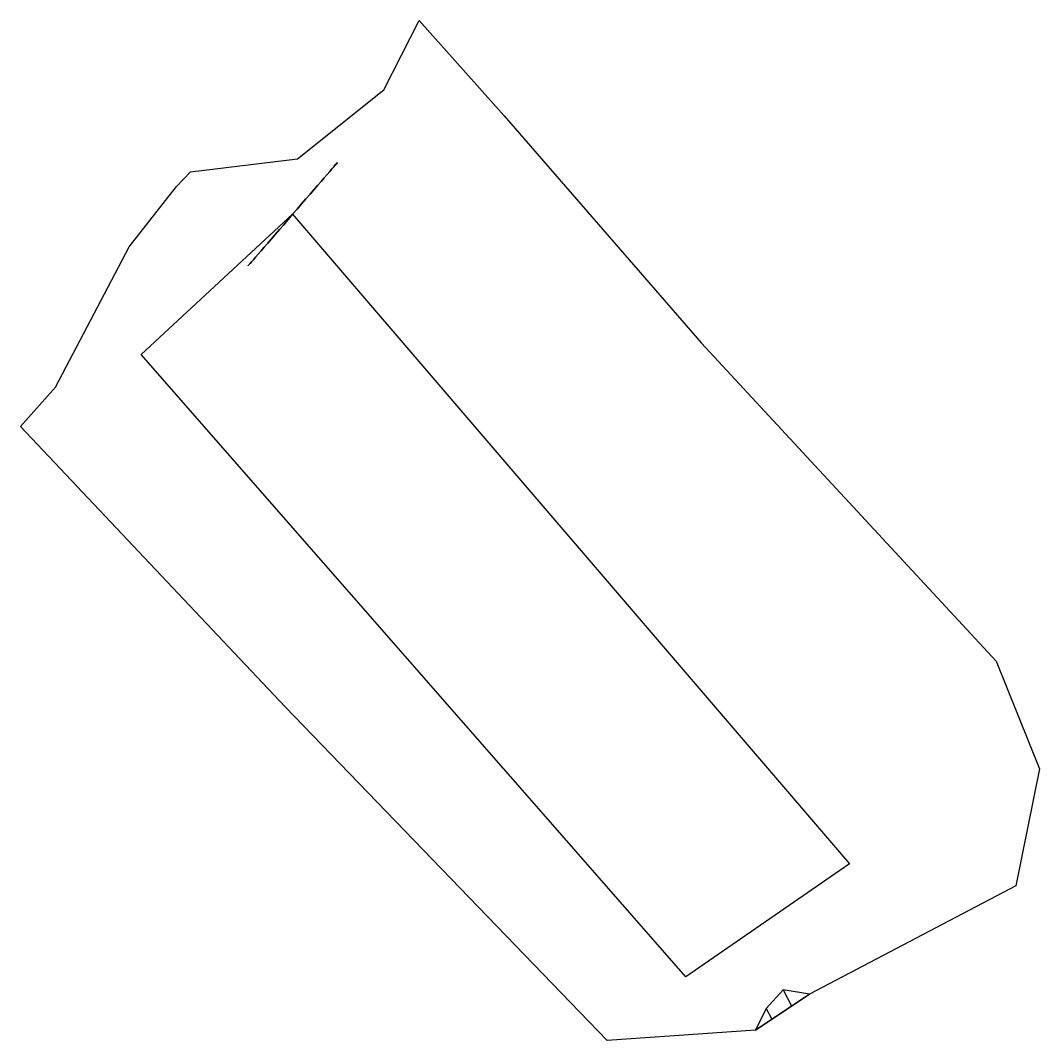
# Model space of a CAD drawing. Header units: metres. Extents: x 2579360.6 to 2579372.6, y 5459069.8 to 5459081.7.
import ezdxf

# ---------------------------------------------------------------- set-up
doc = ezdxf.new("R2010")
doc.units = ezdxf.units.M
doc.layers.add('Bruchkanten', color=94, linetype='Continuous')
doc.layers.add('EINLAUF', color=10, linetype='Continuous')

msp = doc.modelspace()

# ---------------------------------------------------------------- linework, layer by layer
at = {"layer": 'Bruchkanten'}
for points in [[(2579365.31, 5459081.748, 225.44799999999998), (2579366.305, 5459080.631, 225.41400000000002), (2579368.62, 5459077.967, 225.447), (2579372.074, 5459074.239, 225.523), (2579372.5840000003, 5459072.978999999, 225.565), (2579372.306, 5459071.606000001, 225.53400000000002), (2579369.885, 5459070.3379999995, 225.345), (2579369.576, 5459070.387999999, 225.075), (2579369.378, 5459070.169, 225.065), (2579369.253, 5459069.916, 225.34599999999998), (2579367.515, 5459069.793, 225.325), (2579363.74, 5459073.705, 225.325), (2579360.635, 5459076.99, 225.31799999999998), (2579361.047, 5459077.4520000005, 225.28799999999998), (2579361.909, 5459079.095, 225.225), (2579362.464, 5459079.801, 225.23), (2579362.629, 5459079.975, 225.24900000000002), (2579363.885, 5459080.125, 225.21900000000002), (2579364.894, 5459080.933999999, 225.25599999999997), (2579365.31, 5459081.748, 225.44799999999998)], [(2579362.05, 5459077.831, 223.553), (2579363.827, 5459079.476, 223.388), (2579370.355, 5459071.864, 223.368), (2579368.435, 5459070.54, 223.417), (2579362.05, 5459077.831, 223.553)]]:
    msp.add_polyline3d(points, close=True, dxfattribs=at)
for points in [[(2579369.576, 5459070.387999999, 225.075), (2579369.6761823865, 5459070.198567986, 225.0803593902113)], [(2579369.253, 5459069.916, 225.34599999999998), (2579369.885, 5459070.3379999995, 225.345)], [(2579369.253, 5459069.916, 225.34599999999998), (2579369.4428844913, 5459070.04278996, 225.06847788132703), (2579369.6761823865, 5459070.198567986, 225.0803593902113), (2579369.885, 5459070.3379999995, 225.345)], [(2579369.378, 5459070.169, 225.065), (2579369.4428844913, 5459070.04278996, 225.06847788132703)]]:
    msp.add_polyline3d(points, dxfattribs=at)
at = {"layer": 'EINLAUF'}
msp.add_polyline3d([(2579369.253, 5459069.916, 225.34599999999998), (2579369.4428844913, 5459070.04278996, 225.06847788132703), (2579369.6761823865, 5459070.198567986, 225.0803593902113), (2579369.885, 5459070.3379999995, 225.345)], close=True, dxfattribs=at)
at = {"layer": 'EINLAUF', "extrusion": (0.7564253435463494, -0.6540800406989863, 0)}
msp.add_circle((5816496.465021778, 224.33651924885956, -1619578.7568715785), 0.8, dxfattribs=at)

doc.saveas('drawing.dxf')
